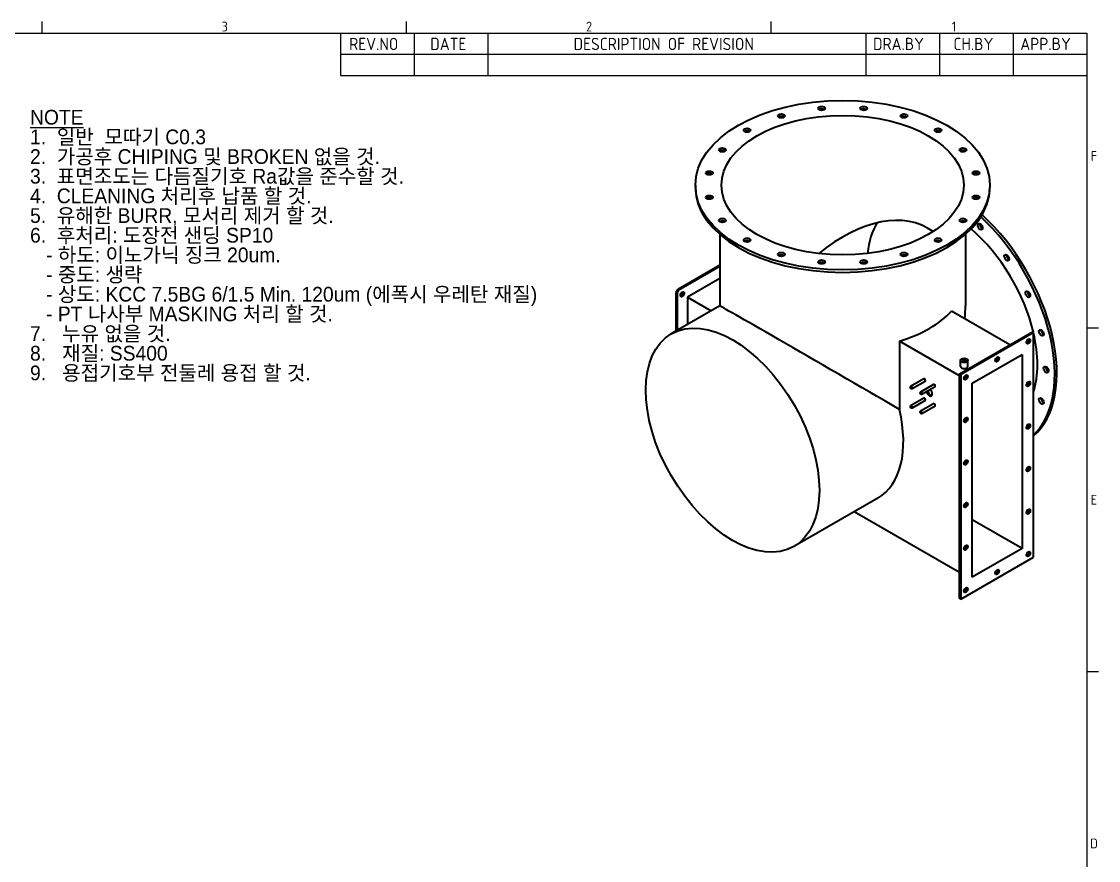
# Model space of a CAD drawing. Header units: millimetres. Extents: x 0 to 2970, y 0 to 2100.
# Drawn here: x 1835 to 2932, y 1208 to 2062 of the extents above; entities that cross this region are included whole.
import ezdxf

# ---------------------------------------------------------------- set-up
doc = ezdxf.new("R2010")
doc.units = ezdxf.units.MM
doc.header["$LTSCALE"] = 5
doc.layers.get('0').update_dxf_attribs({"color": 3, "lineweight": 25})
for name, color, linetype, lineweight in [('가시적인 것(ISO)', 3, 'Continuous', 40), ('경계(ISO)', 7, 'Continuous', 25), ('기호(ISO)', 5, 'Continuous', 25)]:
    doc.layers.add(name, color=color, linetype=linetype, lineweight=lineweight)
doc.styles.add('ISO Proportiona M2B', font='isocp.shx')
doc.styles.add('문자 텍스트_PSTEK_POSCO', font='isocp.shx')

# ---------------------------------------------------------------- blocks, each defined once
blk = doc.blocks.new('경계 Default Border')
at = {"layer": '경계(ISO)'}
for p, q in [((371.25, 410), (371.25, 412.4)), ((445.5, 410), (445.5, 412.4)), ((519.75, 410), (519.75, 412.4)), ((584, 350), (586.4, 350)), ((584, 280), (586.4, 280))]:
    blk.add_line(p, q, dxfattribs=at)
at = {"layer": '경계(ISO)', "flags": 128}
blk.add_lwpolyline([(10, 10), (10, 410), (584, 410), (584, 10), (10, 10)], dxfattribs=at)
at = {"layer": '경계(ISO)', "color": 2, "char_height": 2, "attachment_point": 7, "style": '문자 텍스트_PSTEK_POSCO'}
for s, insert in [('3', (407.82, 410.38)), ('2', (482.04, 410.38)), ('1', (556.53, 410.4)), ('F', (584.83, 384)), ('E', (584.83, 313.98)), ('D', (584.72, 243.98))]:
    blk.add_mtext(s, dxfattribs=dict(at, insert=insert))
blk = doc.blocks.new('리비전 내역')
at = {"layer": '기호(ISO)'}
for p, q in [((432, 410), (584, 410)), ((432, 410), (432, 405.72)), ((447, 410), (447, 405.72)), ((462, 410), (462, 405.72)), ((539, 410), (539, 405.72)), ((554, 410), (554, 405.72)), ((569, 410), (569, 405.72)), ((584, 410), (584, 405.72)), ((432, 405.72), (584, 405.72)), ((432, 405.72), (432, 401.44)), ((447, 405.72), (447, 401.44)), ((462, 405.72), (462, 401.44)), ((539, 405.72), (539, 401.44)), ((554, 405.72), (554, 401.44)), ((569, 405.72), (569, 401.44)), ((584, 405.72), (584, 401.44)), ((432, 401.44), (584, 401.44))]:
    blk.add_line(p, q, dxfattribs=at)
at = {"layer": '기호(ISO)', "color": 2, "char_height": 2.5, "attachment_point": 7, "style": 'ISO Proportiona M2B'}
for s, insert in [('REV.NO', (433.79, 406.58)), ('DATE', (450.31, 406.58)), ('DESCRIPTION OF REVISION', (479.51, 406.58)), ('DRA.BY', (540.48, 406.58)), ('CH.BY', (556.86, 406.58)), ('APP.BY', (570.48, 406.58))]:
    blk.add_mtext(s, dxfattribs=dict(at, insert=insert))

msp = doc.modelspace()

# ---------------------------------------------------------------- linework, layer by layer
at = {"layer": '가시적인 것(ISO)'}
for p, q in [((2521.4766, 1895.3512), (2521.4766, 1892.8985)), ((2821.4766, 1895.3512), (2821.4766, 1892.8985)), ((2546.4766, 1858.3695), (2546.4766, 1857.9854)), ((2796.4766, 1858.3695), (2796.4766, 1857.9854)), ((2546.4766, 1845.1506), (2546.4766, 1772.4237)), ((2796.4766, 1845.1506), (2796.4766, 1772.4234)), ((2546.4766, 1813.6977), (2503.5387, 1788.9714)), ((2546.4766, 1812.3947), (2504.6701, 1788.3199)), ((2546.4766, 1800.1315), (2513.5089, 1781.1466)), ((2503.5387, 1788.9714), (2501.771, 1785.9096)), ((2502.9023, 1785.2581), (2504.6701, 1788.3199)), ((2504.6701, 1788.3199), (2503.5387, 1788.9714)), ((2501.771, 1785.9096), (2501.771, 1746.6794)), ((2501.771, 1785.9096), (2502.9023, 1785.2581)), ((2502.9023, 1785.2581), (2502.9023, 1747.331)), ((2513.5089, 1781.1466), (2513.5089, 1753.4389)), ((2513.5089, 1781.1466), (2537.5666, 1767.2928)), ((2546.4768, 1772.4238), (2497.0211, 1743.9442)), ((2841.7707, 1732.7852), (2782.3102, 1767.0262)), ((2790.5534, 1703.2911), (2864.7996, 1746.0466)), ((2865.931, 1745.3951), (2791.6848, 1702.6396)), ((2865.931, 1745.3951), (2864.7996, 1746.0466)), ((2865.931, 1516.4819), (2865.931, 1745.3951)), ((2729.2772, 1736.4865), (2729.2772, 1666.995)), ((2790.5534, 1701.1999), (2729.2772, 1736.4865)), ((2803.4227, 1693.7839), (2854.193, 1723.0205)), ((2854.193, 1723.0205), (2854.193, 1525.3376)), ((2791.4703, 1710.7283), (2791.4703, 1716.8599)), ((2798.9703, 1710.7283), (2798.9703, 1716.8599)), ((2791.6848, 1702.6396), (2790.5534, 1703.2911)), ((2790.5534, 1474.3779), (2790.5534, 1703.2911)), ((2791.6848, 1702.6396), (2791.6848, 1473.7264)), ((2754.1667, 1698.0872), (2740.7316, 1690.3505)), ((2755.6637, 1695.4875), (2742.2287, 1687.7508)), ((2764.0661, 1692.3865), (2750.6311, 1684.6498)), ((2765.5632, 1689.7867), (2752.1282, 1682.05)), ((2796.0077, 1698.0589), (2795.0488, 1698.6111)), ((2803.4227, 1496.101), (2803.4227, 1693.7839)), ((2754.1667, 1678.4661), (2740.7316, 1670.7294)), ((2755.6637, 1675.8663), (2742.2287, 1668.1296)), ((2764.0661, 1672.7654), (2750.6311, 1665.0286)), ((2765.5632, 1670.1656), (2752.1282, 1662.4289)), ((2707.3391, 1576.569), (2621.7792, 1527.2983)), ((2790.5534, 1500.9008), (2683.2463, 1562.6949)), ((2854.193, 1525.3376), (2803.4227, 1554.5743)), ((2854.193, 1525.3376), (2803.4227, 1496.101)), ((2791.6848, 1473.7264), (2865.931, 1516.4819)), ((2791.6848, 1473.7264), (2790.5534, 1474.3779))]:
    msp.add_line(p, q, dxfattribs=at)
for centre, major_axis, ratio in [((2671.4766, 1895.3512), (-150, 0), 0.575861701), ((2649.9669, 1973.5573), (-3.5, 0), 0.575861701), ((2692.9863, 1973.5573), (-3.5, 0), 0.575861701), ((2671.4766, 1895.3512), (-123.4, 0), 0.575861701), ((2609.0529, 1965.9019), (-3.5, 0), 0.575861701), ((2733.9003, 1965.9019), (-3.5, 0), 0.575861701), ((2574.2494, 1951.3406), (-3.5, 0), 0.575861701), ((2768.7038, 1951.3406), (-3.5, 0), 0.575861701), ((2548.9632, 1931.2986), (-3.5, 0), 0.575861701), ((2793.99, 1931.2986), (-3.5, 0), 0.575861701), ((2535.6695, 1907.7378), (-3.5, 0), 0.575861701), ((2807.2837, 1907.7378), (-3.5, 0), 0.575861701), ((2535.6695, 1882.9645), (-3.5, 0), 0.575861701), ((2807.2837, 1882.9645), (-3.5, 0), 0.575861701), ((2548.9632, 1859.4038), (-3.5, 0), 0.575861701), ((2793.99, 1859.4038), (-3.5, 0), 0.575861701), ((2811.4766, 1853.0899), (1.7466, -3.033), 0.578093116), ((2574.2494, 1839.3618), (-3.5, 0), 0.575861701), ((2768.7038, 1839.3618), (-3.5, 0), 0.575861701), ((2609.0529, 1824.8004), (-3.5, 0), 0.575861701), ((2733.9003, 1824.8004), (-3.5, 0), 0.575861701), ((2838.5804, 1821.5148), (1.7466, -3.033), 0.578093116), ((2649.9669, 1817.145), (-3.5, 0), 0.575861701), ((2692.9863, 1817.145), (-3.5, 0), 0.575861701), ((2860.0901, 1784.2589), (1.7466, -3.033), 0.578093116), ((2508.2056, 1784.2243), (-1.3723, -2.3831), 0.578093116), ((2559.4002, 1635.6213), (62.379, -108.3229), 0.578093116), ((2873.9003, 1744.9691), (1.7466, -3.033), 0.578093116), ((2860.6277, 1736.2095), (-1.3723, -2.3831), 0.578093116), ((2795.2203, 1716.8599), (-3.75, 0), 0.575861701), ((2795.2203, 1716.8599), (-1.6618, 0), 0.575861701), ((2828.8079, 1717.8857), (-1.3723, -2.3831), 0.578093116), ((2878.6589, 1707.4913), (1.7466, -3.033), 0.578093116), ((2796.9881, 1699.5619), (-1.3723, -2.3831), 0.578093116), ((2741.4802, 1689.0506), (0.7485, -1.2999), 0.578093116), ((2860.6277, 1692.8795), (-1.3723, -2.3831), 0.578093116), ((2751.3797, 1683.3499), (0.7485, -1.2999), 0.578093116), ((2873.9003, 1675.4942), (1.7466, -3.033), 0.578093116), ((2741.4802, 1669.4295), (0.7485, -1.2999), 0.578093116), ((2751.3797, 1663.7288), (0.7485, -1.2999), 0.578093116), ((2796.9881, 1656.2319), (-1.3723, -2.3831), 0.578093116), ((2860.6277, 1649.5495), (-1.3723, -2.3831), 0.578093116), ((2796.9881, 1612.9019), (-1.3723, -2.3831), 0.578093116), ((2860.6277, 1606.2196), (-1.3723, -2.3831), 0.578093116), ((2796.9881, 1569.5719), (-1.3723, -2.3831), 0.578093116), ((2860.6277, 1562.8896), (-1.3723, -2.3831), 0.578093116), ((2796.9881, 1526.2419), (-1.3723, -2.3831), 0.578093116), ((2860.6277, 1519.5596), (-1.3723, -2.3831), 0.578093116), ((2828.8079, 1501.2357), (-1.3723, -2.3831), 0.578093116), ((2796.9881, 1482.9119), (-1.3723, -2.3831), 0.578093116)]:
    msp.add_ellipse(centre, major_axis=major_axis, ratio=ratio, dxfattribs=at)
for centre, major_axis, ratio, start_param, end_param in [((2609.0529, 1963.4493), (-3.5, 0), 0.575861701, 3.795686134, 5.629091827), ((2649.9669, 1971.1047), (-3.5, 0), 0.575861701, 3.795686134, 5.629091827), ((2692.9863, 1971.1047), (-3.5, 0), 0.575861701, 3.795686134, 5.629091827), ((2733.9003, 1963.4493), (-3.5, 0), 0.575861701, 3.795686134, 5.629091827), ((2574.2494, 1948.8879), (-3.5, 0), 0.575861701, 3.795686134, 5.629091827), ((2768.7038, 1948.8879), (-3.5, 0), 0.575861701, 3.795686134, 5.629091827), ((2548.9632, 1928.8459), (-3.5, 0), 0.575861701, 3.795686134, 5.629091827), ((2793.99, 1928.8459), (-3.5, 0), 0.575861701, 3.795686134, 5.629091827), ((2535.6695, 1905.2852), (-3.5, 0), 0.575861701, 3.795686134, 5.629091827), ((2807.2837, 1905.2852), (-3.5, 0), 0.575861701, 3.795686134, 5.629091827), ((2671.4766, 1892.8985), (150, 0), 0.575861701, 3.141592654, 6.283185307), ((2535.6695, 1880.5119), (-3.5, 0), 0.575861701, 3.795686134, 5.629091827), ((2807.2837, 1880.5119), (-3.5, 0), 0.575861701, 3.795686134, 5.629091827), ((2671.4766, 1700.1618), (87.3413, 151.0846), 0.576978485, 6.225904732, 7.268147242), ((2783.553, 1764.7023), (74.8548, -129.9875), 0.578093116, 0.105892214, 2.071914981), ((2548.9632, 1856.9511), (-3.5, 0), 0.575861701, 3.795686134, 5.629091827), ((2783.553, 1764.7023), (-61.5806, 106.9364), 0.578093116, 0.289216683, 0.67643988), ((2793.99, 1856.9511), (-3.5, 0), 0.575861701, 3.795686134, 5.629091827), ((2813.5979, 1854.3115), (1.7466, -3.033), 0.578093116, 3.79126171, 5.633516251), ((2781.4317, 1763.4807), (74.8548, -129.9875), 0.578093116, 0.138295604, 2.063302767), ((2781.4317, 1763.4807), (-62.379, 108.3229), 0.578093116, 4.232758336, 5.260579546), ((2574.2494, 1836.9091), (-3.5, 0), 0.575861701, 3.795686134, 5.629091827), ((2768.7038, 1836.9091), (-3.5, 0), 0.575861701, 3.795686134, 5.629091827), ((2609.0529, 1822.3478), (-3.5, 0), 0.575861701, 3.795686134, 5.629091827), ((2733.9003, 1822.3478), (-3.5, 0), 0.575861701, 3.795686134, 5.629091827), ((2840.7017, 1822.7364), (1.7466, -3.033), 0.578093116, 3.79126171, 5.633516251), ((2649.9669, 1814.6924), (-3.5, 0), 0.575861701, 3.795686134, 5.629091827), ((2692.9863, 1814.6924), (-3.5, 0), 0.575861701, 3.795686134, 5.629091827), ((2507.0743, 1784.8758), (1.3723, 2.3831), 0.578093116, 3.564720375, 5.860057586), ((2862.2115, 1785.4805), (1.7466, -3.033), 0.578093116, 3.79126171, 5.633516251), ((2671.4766, 1700.1618), (124.9999, -72.2619), 0.001672483, 1.091057672, 3.140625799), ((2671.4766, 1800.3113), (-125, 0), 0.575861701, 2.051501836, 2.660887144), ((2671.4766, 1700.1618), (88.4738, 153.0436), 0.576978485, 5.408710058, 5.498753998), ((2781.4317, 1763.4807), (-62.379, 108.3229), 0.578093116, 3.631177965, 4.226671085), ((2876.0216, 1746.1907), (1.7466, -3.033), 0.578093116, 3.79126171, 5.633516251), ((2859.4963, 1736.8611), (1.3723, 2.3831), 0.578093116, 3.564720375, 5.860057586), ((2827.6765, 1718.5373), (1.3723, 2.3831), 0.578093116, 3.564720375, 5.860057586), ((2795.2203, 1710.7283), (3.75, 0), 0.575861701, 3.141592654, 6.283185307), ((2795.8567, 1700.2134), (1.3723, 2.3831), 0.578093116, 3.564720375, 5.860057586), ((2880.7802, 1708.7129), (1.7466, -3.033), 0.578093116, 3.79126171, 5.633516251), ((2754.9152, 1696.7874), (-0.7485, 1.2999), 0.578093116, 3.141592654, 6.283185307), ((2764.8147, 1691.0866), (-0.7485, 1.2999), 0.578093116, 3.141592633, 6.283185307), ((2859.4963, 1693.5311), (1.3723, 2.3831), 0.578093116, 3.564720375, 5.860057586), ((2754.9152, 1677.1662), (-0.7485, 1.2999), 0.578093116, 3.141592654, 6.283185307), ((2759.8649, 1684.1264), (1.9961, -3.4663), 0.578093116, 4.170941841, 8.395428774), ((2760.9963, 1684.7779), (1.9961, -3.4663), 0.578093116, 4.170941841, 5.996997277), ((2876.0216, 1676.7158), (1.7466, -3.033), 0.578093116, 3.79126171, 5.633516251), ((2644.9601, 1684.8919), (62.379, -108.3229), 0.578093116, 0, 1.092024526), ((2764.8147, 1671.4655), (-0.7485, 1.2999), 0.578093116, 3.141592633, 6.283185307), ((2795.8567, 1656.8834), (1.3723, 2.3831), 0.578093116, 3.564720375, 5.860057586), ((2859.4963, 1650.2011), (1.3723, 2.3831), 0.578093116, 3.564720375, 5.860057586), ((2860.0901, 1652.1098), (-1.7466, 3.033), 0.578093116, 1.946058241, 2.572998565), ((2862.2115, 1653.3314), (1.7466, -3.033), 0.578093116, 4.868005337, 5.17807202), ((2795.8567, 1613.5534), (1.3723, 2.3831), 0.578093116, 3.564720375, 5.860057586), ((2859.4963, 1606.8711), (1.3723, 2.3831), 0.578093116, 3.564720375, 5.860057586), ((2795.8567, 1570.2235), (1.3723, 2.3831), 0.578093116, 3.564720375, 5.860057586), ((2859.4963, 1563.5411), (1.3723, 2.3831), 0.578093116, 3.564720375, 5.860057586), ((2795.8567, 1526.8935), (1.3723, 2.3831), 0.578093116, 3.564720375, 5.860057586), ((2859.4963, 1520.2111), (1.3723, 2.3831), 0.578093116, 3.564720375, 5.860057586), ((2827.6765, 1501.8873), (1.3723, 2.3831), 0.578093116, 3.564720375, 5.860057586), ((2795.8567, 1483.5635), (1.3723, 2.3831), 0.578093116, 3.564720375, 5.860057586)]:
    msp.add_ellipse(centre, major_axis=major_axis, ratio=ratio, start_param=start_param, end_param=end_param, dxfattribs=at)

# ---------------------------------------------------------------- block references
at = {"xscale": 5, "yscale": 5, "zscale": 5}
msp.add_blockref('경계 Default Border', (0, 0), dxfattribs=at)
at = {"layer": '기호(ISO)', "xscale": 5, "yscale": 5, "zscale": 5}
msp.add_blockref('리비전 내역', (0, 0), dxfattribs=at)

# ---------------------------------------------------------------- texts
at = {"layer": '기호(ISO)', "color": 2, "insert": (1843.9484, 1833.5345), "char_height": 15.000001, "width": 619.174479, "attachment_point": 4, "line_spacing_factor": 0.801107, "style": '문자 텍스트_PSTEK_POSCO'}
msp.add_mtext('{\\f굴림|b0|i0;\\H15.0000;\\LNOTE\\P\\l\\f굴림|b0|i0;\\H15.0000;1.  일반  모따기 C0.3\\P2.  가공후 CHIPING 및 BROKEN 없을 것.\\P3.  표면조도는 다듬질기호 Ra값을 준수할 것.\\P4.  CLEANING 처리후 납품 할 것.\\P5.  유해한 BURR, 모서리 제거 할 것.\\P6.  후처리: 도장전 샌딩 SP10  \\P   - 하도: 이노가닉 징크 20um.\\P   - 중도: 생략\\P   - 상도: KCC 7.5BG 6/1.5 Min. 120um (에폭시 우레탄 재질) \\P   - PT 나사부 MASKING 처리 할 것.\\P7.   누유 없을 것.\\P8.   재질: SS400\\P9.   용접기호부 전둘레 용접 할 것.\\f굴림|b0|i0;\\H25.0000;\\P}', dxfattribs=at)

doc.saveas('drawing.dxf')
